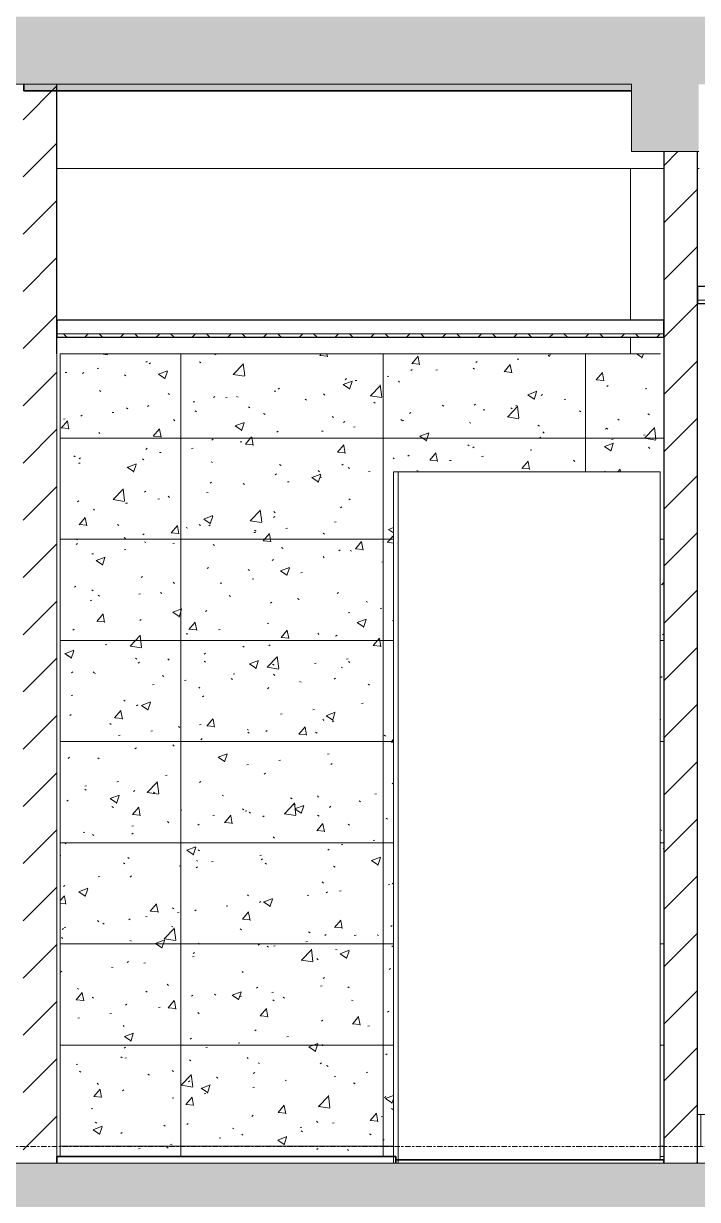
# Model space of a CAD drawing. Header units: millimetres. Extents: x 3451 to 201731, y -8641 to 35300.
# Drawn here: x 133792 to 135791, y 5443 to 8930 of the extents above; entities that cross this region are included whole.
import ezdxf

# ---------------------------------------------------------------- set-up
doc = ezdxf.new("R2010")
doc.units = ezdxf.units.MM
doc.linetypes.add('Centre', pattern=[31.75, 6.35, -4.7625, 15.875, -4.7625])
for name, color, linetype, lineweight in [('0-2', 50, 'Continuous', 5), ('A-CLNG-2', 250, 'Continuous', 25), ('A-CLNG-3', 7, 'Continuous', 9), ('A-CLNG-PATT-2', 9, 'Continuous', 9), ('A-DETL-GENF-1', 7, 'Continuous', 9), ('A-DETL-THIN', 151, 'Continuous', 9), ('A-FLOR-1', 10, 'Continuous', 35), ('A-FLOR-2', 7, 'Continuous', 9), ('A-FLOR-HRAL', 11, 'Continuous', 9), ('A-FLOR-HRAL-1', 253, 'Continuous', 9), ('A-FLOR-HRAL-2', 53, 'Continuous', 18), ('A-FLOR-LEVL-2', 51, 'Centre', 9), ('A-FLOR-PATT-1', 7, 'Continuous', 9), ('A-GLAZ-CURT', 52, 'Continuous', 9), ('A-GLAZ-CURT-2', 7, 'Continuous', 9), ('A-GLAZ-CURT-3', 50, 'Continuous', 18), ('A-WALL-2', 250, 'Continuous', 25), ('A-WALL-3', 7, 'Continuous', 9), ('A-WALL-PATT-2', 9, 'Continuous', 9), ('I-WALL-1', 7, 'Continuous', 9), ('S-BEAM-3', 7, 'Continuous', 9), ('S-COLS', 52, 'Continuous', 9)]:
    doc.layers.add(name, color=color, linetype=linetype, lineweight=lineweight)
pattern_1 = [(45, (-51987.05, 14125), (-84.8528, 84.8528), [])]

# ---------------------------------------------------------------- blocks, each defined once
blk = doc.blocks.new('NCV_TKTC_KET CAU_rvt-2-TKCS_MẶT CẮT D')
at = {"layer": 'A-FLOR-PATT-1'}
h = blk.add_hatch(color=256, dxfattribs=at)
h.paths.add_polyline_path([(-37572.1, 8730), (-35537.4, 8730), (-35537.4, 8750), (-37938.6, 8750), (-37938.6, 8730)])
h.paths.add_polyline_path([(-24866.9, 8730), (-24836.9, 8730), (-24836.9, 8750), (-28836.9, 8750), (-28836.9, 8730), (-25163.7, 8730)])
h.paths.add_polyline_path([(-65032.3, 8730), (-65032.3, 8750), (-66835.3, 8750), (-66835.3, 8730), (-65654.1, 8730)])
h.paths.add_polyline_path([(-58634.9, 8730), (-56833.3, 8730), (-56833.3, 8750), (-58634.9, 8750)])
h.paths.add_polyline_path([(-53357.9, 8730), (-51661.9, 8730), (-51661.9, 8750), (-53357.9, 8750), (-53357.9, 8730.4)])
at = {"layer": 'A-FLOR-1'}
for p, q in [((-66835.3, 8750), (-66835.3, 8730)), ((-66835.3, 8730), (-65032.3, 8730))]:
    blk.add_line(p, q, dxfattribs=at)
at = {"layer": 'S-BEAM-3'}
for p, q in [((-66736.9, 8500), (-64936.9, 8500)), ((-64836.9, 8500), (-64832.2, 8500))]:
    blk.add_line(p, q, dxfattribs=at)
blk = doc.blocks.new('System Panel - Glazed-901207-TKCS_MẶT CẮT D')
at = {"layer": 'A-GLAZ-CURT-2'}
for p, q in [((-64947.3, 7600), (-65389.5, 7600)), ((-64947.3, 5560), (-64947.3, 7600))]:
    blk.add_line(p, q, dxfattribs=at)
blk = doc.blocks.new('System Panel - Glazed-579379-TKCS_MẶT CẮT D')
at = {"layer": 'A-GLAZ-CURT-2'}
blk.add_line((-57186, 7600), (-57522.4, 7600), dxfattribs=at)
at = {"layer": 'A-GLAZ-CURT-3'}
for p, q in [((-57536.6, 7600), (-57536.6, 5550)), ((-57522.4, 7600), (-57536.6, 7600)), ((-57522.4, 5550), (-57522.4, 7600))]:
    blk.add_line(p, q, dxfattribs=at)
blk = doc.blocks.new('Railing - Railing-916024-TKCS_MẶT CẮT D')
at = {"layer": 'A-FLOR-HRAL-1'}
for p, q in [((-64826.9, 5695), (-63151.9, 5695)), ((-63151.9, 5695), (-63151.9, 5600))]:
    blk.add_line(p, q, dxfattribs=at)
at = {"layer": 'A-FLOR-HRAL-2'}
for p, q in [((-64826.9, 5695), (-64836.9, 5695)), ((-64836.9, 5695), (-64836.9, 5600)), ((-64826.9, 5600), (-64826.9, 5695)), ((-64836.9, 5600), (-64826.9, 5600))]:
    blk.add_line(p, q, dxfattribs=at)
blk = doc.blocks.new('NCV_TKTC_TANG 2_rvt-2-TKCS_MẶT CẮT D')
at = {"layer": 'A-CLNG-PATT-2'}
h = blk.add_hatch(dxfattribs=at)
h.set_pattern_fill('FP_39', color=256, style=0, pattern_type=2)
h.set_pattern_definition([(45, (-51987.05, 14125), (-53.033, 53.033), []), (135, (-51987.05, 14125), (-53.033, -53.033), [])])
h.paths.add_polyline_path([(-64936.9, 8000), (-64936.9, 8010), (-66736.9, 8010), (-66736.9, 8000), (-65001, 8000)])
at = {"layer": 'A-WALL-PATT-2'}
h = blk.add_hatch(dxfattribs=at)
h.set_pattern_fill('FP_32', color=256, style=0, pattern_type=2)
h.set_pattern_definition(pattern_1)
h.paths.add_polyline_path([(-66736.9, 5550), (-66736.9, 8750), (-66836.9, 8750), (-66836.9, 5550)])
h = blk.add_hatch(dxfattribs=at)
h.set_pattern_fill('FP_32', color=256, style=0, pattern_type=2)
h.set_pattern_definition(pattern_1)
h.paths.add_polyline_path([(-64936.9, 5550), (-64836.9, 5550), (-64836.9, 8550), (-64936.9, 8550), (-64936.9, 6755.8)])
h = blk.add_hatch(dxfattribs=at)
h.set_pattern_fill('FP_42', color=256, style=0, pattern_type=2)
h.set_pattern_definition([(50, (-51987.05, 14125), (273.276, -23.909), [28.575, -314.325]), (355, (-51987.05, 14125), (-52.8646, 286.585), [22.86, -251.46]), (100.451, (-51964.28, 14123), (220.414, 262.6745), [24.285, -267.135]), (46.184, (-51987.05, 14201.2), (406.619, -63.0646), [42.863, -471.488]), (96.636, (-51953.17, 14195.94), (356.104, 371.141), [36.428, -400.703]), (351.184, (-51987.05, 14201.2), (356.107, 371.138), [34.29, -377.19]), (21, (-51948.95, 14182.15), (227.4212, -153.3982), [28.575, -314.325]), (326, (-51948.95, 14182.15), (92.7027, 276.282), [22.86, -251.46]), (71.451, (-51930, 14169.37), (320.1254, 122.8816), [24.285, -267.135]), (37.5, (-51987.05, 14125), (4.6325, 126.8326), [5.029, -243.383, 5.029, -250.241, -252.412]), (37.5, (-51987.05, 14125), (4.6325, 126.8326), [-503.682, 5.029, -247.383]), (7.5, (-51987.05, 14125), (100.2292, 150.2711), [5.029, -140.513, 5.029, -237.668, -96.202]), (7.5, (-51987.05, 14125), (100.2292, 150.2711), [-388.239, 5.029, -91.173]), (327.5, (-52072.01, 14125), (203.38684, -8.5935), [5.029, -90.221, 5.029, -292.151, -394.335]), (327.5, (-52072.01, 14125), (203.38684, -8.5935), [-392.43, 5.029, -389.306]), (317.5, (-52110.11, 14125), (222.1944, 38.1398), [5.029, -118.796, 5.029, -192.329, -280.035]), (317.5, (-52110.11, 14125), (222.1944, 38.1398), [-321.183, 5.029, -275.006])])
h.paths.add_polyline_path([(-66726.9, 5570), (-65738.6, 5570), (-65738.6, 7600), (-64947.3, 7600), (-64946.9, 5570), (-64936.9, 5570), (-64936.9, 7950), (-66726.9, 7950), (-66726.9, 6755.8)])
h = blk.add_hatch(dxfattribs=at)
h.set_pattern_fill('FP_43', color=256, style=0, pattern_type=2)
h.set_pattern_definition([(0, (-64941.94, 5600), (0, 300), []), (90, (-64941.94, 5600), (-600, 4e-14), [])])
h.paths.add_polyline_path([(-66726.9, 5570), (-65738.6, 5570), (-65738.6, 7600), (-64947.3, 7600), (-64946.9, 5570), (-64936.9, 5570), (-64936.9, 7950), (-66726.9, 7950), (-66726.9, 6755.8)])
at = {"layer": 'A-CLNG-2'}
for p, q in [((-64436.9, 8150), (-64836.9, 8150)), ((-64836.9, 8150), (-64836.9, 8100)), ((-64836.9, 8100), (-64436.9, 8100)), ((-64936.9, 8050), (-66736.9, 8050)), ((-66736.9, 8050), (-66736.9, 8000)), ((-64936.9, 8000), (-64936.9, 8050)), ((-66736.9, 8000), (-64936.9, 8000))]:
    blk.add_line(p, q, dxfattribs=at)
at = {"layer": 'A-CLNG-3'}
for p, q in [((-64436.9, 8110), (-64836.9, 8110)), ((-64936.9, 8010), (-66736.9, 8010))]:
    blk.add_line(p, q, dxfattribs=at)
at = {"layer": 'A-FLOR-1'}
for p, q in [((-65731.6, 5570), (-66736.9, 5570)), ((-66736.9, 5570), (-66736.9, 5550)), ((-65731.6, 5550), (-65731.6, 5570)), ((-64936.9, 5560), (-65731.6, 5560)), ((-65731.6, 5560), (-65731.6, 5550)), ((-64936.9, 5550), (-64936.9, 5560))]:
    blk.add_line(p, q, dxfattribs=at)
at = {"layer": 'A-FLOR-2'}
blk.add_line((-64947.3, 5570), (-64936.9, 5570), dxfattribs=at)
at = {"layer": 'A-WALL-2'}
for p, q in [((-66736.9, 7950), (-66736.9, 8750)), ((-64936.9, 8550), (-64936.9, 5550)), ((-64836.9, 5550), (-64836.9, 8550))]:
    blk.add_line(p, q, dxfattribs=at)
at = {"layer": 'A-WALL-3'}
blk.add_line((-66736.9, 5550), (-66736.9, 7950), dxfattribs=at)
at = {"layer": 'I-WALL-1'}
for p, q in [((-64946.9, 7950), (-66726.9, 7950)), ((-66726.9, 7950), (-66726.9, 5570))]:
    blk.add_line(p, q, dxfattribs=at)
at = {"layer": 'A-FLOR-HRAL'}
blk.add_blockref('Railing - Railing-916024-TKCS_MẶT CẮT D', (0, 0), dxfattribs=at)
at = {"layer": 'A-GLAZ-CURT'}
for name, p in [('System Panel - Glazed-579379-TKCS_MẶT CẮT D', (-8202, 0)), ('System Panel - Glazed-901207-TKCS_MẶT CẮT D', (0, 0))]:
    blk.add_blockref(name, p, dxfattribs=at)

msp = doc.modelspace()

# ---------------------------------------------------------------- hatches: boundary and pattern name
at = {"layer": 'A-DETL-GENF-1'}
h = msp.add_hatch(color=256, dxfattribs=at)
h.paths.add_polyline_path([(160443.5, 8350), (160692.2, 8350), (160692.2, 8750), (167092.5, 8750), (167092.5, 8500), (167692.5, 8500), (167692.5, 8750), (171492.9, 8750), (171492.9, 8550), (171692.9, 8550), (171692.9, 8750), (175790.9, 8750), (175790.9, 8350), (176090.9, 8350), (176090.9, 8950), (151265.9, 8950), (151265.9, 8550), (151467.6, 8550), (151467.6, 8750), (154892.5, 8750), (154892.5, 8550), (155092.5, 8550), (155092.5, 8750), (156090.8, 8750), (156090.8, 8350), (156392.5, 8350), (156392.5, 8750), (160390.5, 8750), (160390.5, 8350)])
h.paths.add_polyline_path([(122694.6, 8350), (122694.6, 8950), (122392.5, 8950), (122392.5, 8350)])
h.paths.add_polyline_path([(138744.6, 8350), (139044.6, 8350), (139044.6, 8750), (143794.6, 8750), (143794.6, 8550), (143994.6, 8550), (143994.6, 8750), (146969.9, 8750), (146969.9, 8350), (147269.9, 8350), (147269.9, 8750), (148965.9, 8750), (148965.9, 8550), (149165.9, 8551.3), (149165.9, 8950), (128994.6, 8950), (128994.6, 8550), (129194.6, 8550), (129194.6, 8750), (130594.7, 8750), (130594.7, 8350), (130894.7, 8350), (130894.7, 8750), (135595.5, 8750), (135595.5, 8550), (135794.6, 8550), (135794.6, 8750), (138744.6, 8750), (138744.6, 8606.4)])
h.paths.add_polyline_path([(126628.8, 8550), (126828.8, 8550), (126828.8, 8750), (128244.5, 8750), (128244.5, 8550), (128444.5, 8550), (128443, 8950), (126628.8, 8950)])
h = msp.add_hatch(color=256, dxfattribs=at)
h.paths.add_polyline_path([(160692.2, 4950), (160692.2, 5350), (167092.5, 5350), (167092.5, 5100), (167692.5, 5100), (167692.5, 5350), (171492.9, 5350), (171492.9, 5150), (171692.9, 5150), (171692.9, 5350), (175790.9, 5350), (175790.9, 4950), (176090.9, 4950), (176090.9, 5550), (151265.9, 5550), (151265.9, 5150), (151467.6, 5150), (151467.6, 5350), (154892.5, 5350), (154892.5, 5150), (155092.5, 5150), (155092.5, 5350), (156090.8, 5350), (156090.8, 4950), (156392.5, 4950), (156392.5, 5350), (160390.5, 5350), (160390.5, 4950), (160443.5, 4950)])
h.paths.add_polyline_path([(139044.6, 4950), (139044.6, 5350), (143794.6, 5350), (143794.6, 5150), (143994.6, 5150), (143994.6, 5350), (146969.9, 5350), (146969.9, 4950), (147269.9, 4950), (147269.9, 5350), (148965.9, 5350), (148965.9, 5150), (149165.9, 5151.3), (149165.9, 5550), (128994.6, 5550), (128994.6, 5150), (129194.6, 5150), (129194.6, 5350), (130594.7, 5350), (130594.7, 4950), (130894.7, 4950), (130894.7, 5350), (135595.5, 5350), (135595.5, 5150), (135794.6, 5150), (135794.6, 5350), (138744.6, 5350), (138744.6, 4950), (138892.2, 4950)])
h.paths.add_polyline_path([(122392.5, 4950), (122694.6, 4950), (122694.6, 5550), (122392.5, 5550)])
h.paths.add_polyline_path([(126828.8, 5150), (126828.8, 5350), (128244.5, 5350), (128244.5, 5150), (128444.5, 5150), (128443, 5550), (126628.8, 5550), (126628.8, 5150)])

# ---------------------------------------------------------------- linework, layer by layer
at = {"layer": 'A-DETL-THIN'}
for p, q in [((130894.7, 8750), (135595.5, 8750)), ((135595.5, 8750), (135595.5, 8550)), ((135595.5, 8550), (135794.6, 8550)), ((149165.9, 5550), (128994.6, 5550))]:
    msp.add_line(p, q, dxfattribs=at)
at = {"layer": 'A-FLOR-LEVL-2'}
msp.add_line((106972.4, 5600), (198239.7, 5600), dxfattribs=at)
at = {"layer": 'S-COLS'}
for p, q in [((135592.5, 8050), (135592.5, 8500)), ((135592.5, 7950), (135592.5, 8000))]:
    msp.add_line(p, q, dxfattribs=at)

# ---------------------------------------------------------------- block references
at = {"layer": '0-2'}
for name in ['NCV_TKTC_KET CAU_rvt-2-TKCS_MẶT CẮT D', 'NCV_TKTC_TANG 2_rvt-2-TKCS_MẶT CẮT D']:
    msp.add_blockref(name, (200627.8, 0), dxfattribs=at)

doc.saveas('drawing.dxf')
